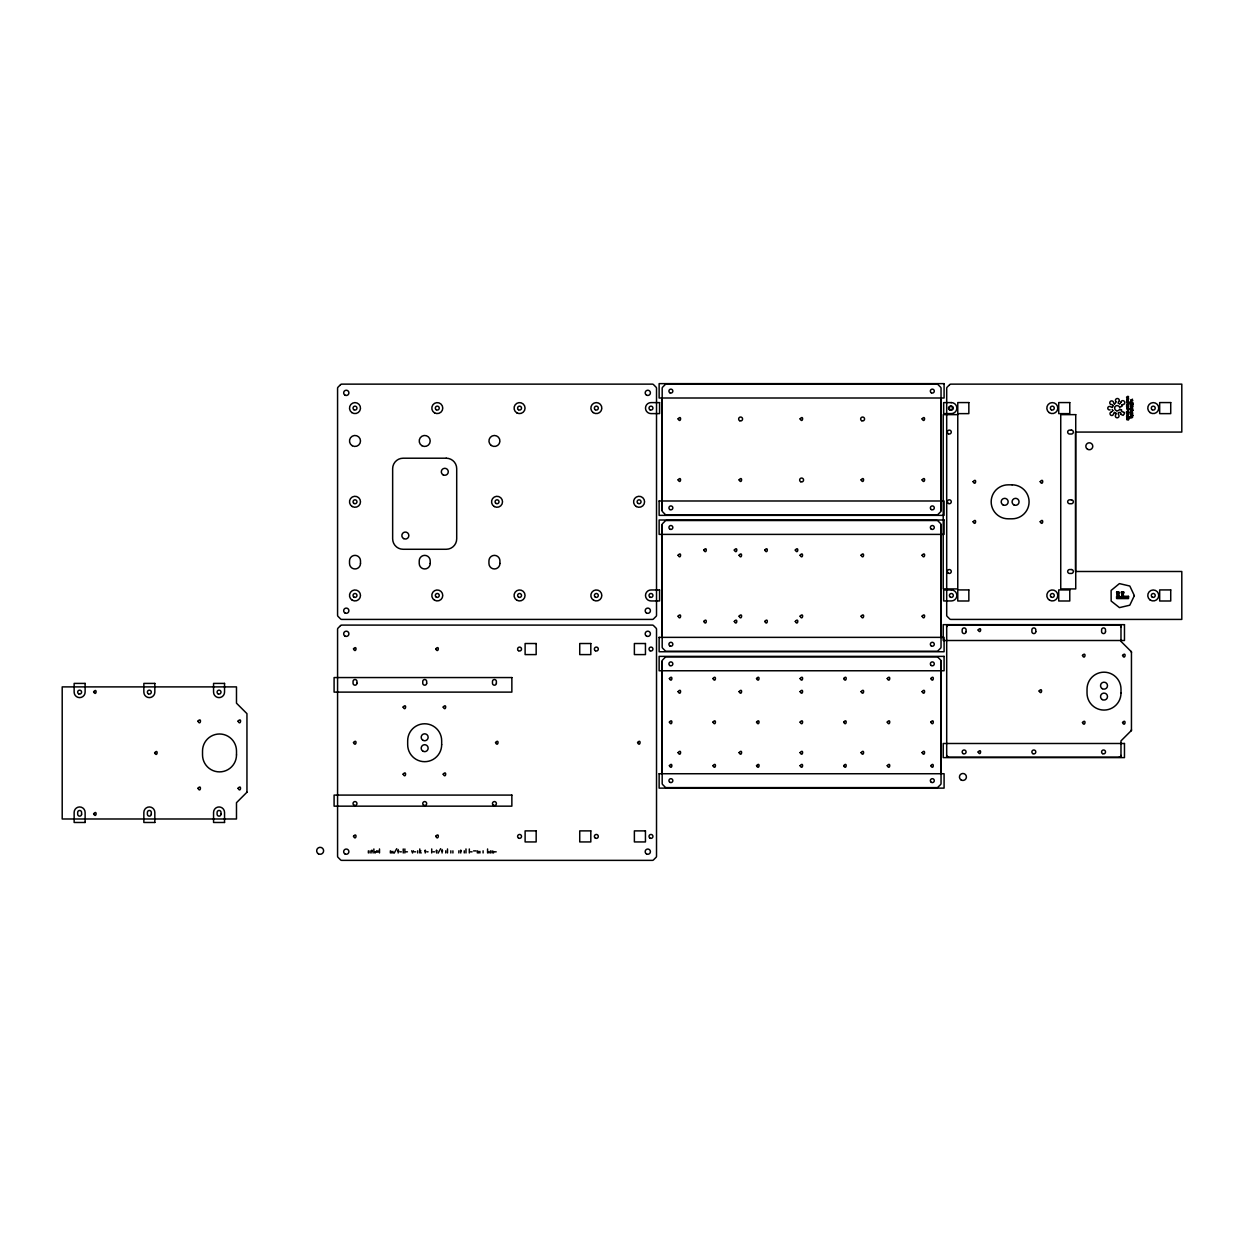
<?xml version="1.0" encoding="UTF-8"?>
<svg xmlns="http://www.w3.org/2000/svg" width="1244" height="1244" viewBox="0 0 1244 1244"><rect width="100%" height="100%" fill="white"/><g stroke="black" fill="none" stroke-linecap="round" stroke-linejoin="round"><path stroke-width="1.5" d="M368.38 852.98L368.38 850.803M377.974 852.28L377.974 850.787M662.181 773.737L662.181 661.108A1.742 1.742 0 0 1 662.694 659.864L665.151 657.407A1.742 1.742 0 0 1 666.38 656.894L936.825 656.894A1.742 1.742 0 0 1 938.054 657.407L940.526 659.864A1.742 1.742 0 0 1 941.039 661.108L941.039 773.737M662.181 637.363L662.181 524.719A1.742 1.742 0 0 1 662.694 523.491L665.151 521.034A1.742 1.742 0 0 1 666.38 520.521L936.825 520.521A1.742 1.742 0 0 1 938.054 521.034L940.526 523.491A1.742 1.742 0 0 1 941.039 524.719L941.039 637.363M662.181 510.646L662.181 388.346A1.742 1.742 0 0 1 662.694 387.117L665.151 384.645A1.742 1.742 0 0 1 666.38 384.132L936.825 384.132A1.742 1.742 0 0 1 938.054 384.645L940.526 387.117A1.742 1.742 0 0 1 941.039 388.346L941.039 510.646A1.742 1.742 0 0 1 940.526 511.875L938.054 514.347A1.742 1.742 0 0 1 936.825 514.845L666.38 514.845A1.742 1.742 0 0 1 665.151 514.347L662.694 511.875A1.742 1.742 0 0 1 662.181 510.646L662.181 398.002M941.039 510.646L941.039 398.002M1112.867 410.738L1111.483 411.888M1127.966 396.463L1127.966 397.629M1126.535 404.549L1127.499 404.16A14.912 14.912 0 0 0 1128.09 404.144C1127.095 402.558 1126.426 403.056 1128.821 401.641M1130.454 412.51C1129.707 409.556 1135.43 414.268 1130.454 412.588M1132.911 406.322L1131.542 406.959M1127.966 413.35L1127.966 414.579M1129.023 403.009L1128.728 404.471L1126.66 404.658M398.189 849.512L398.189 852.98M442.118 849.512L442.118 852.98M1131.449 414.268L1132.864 414.796M1131.465 403.927L1131.776 405.155L1132.88 404.798M1130.438 407.006L1132.133 407.83M1128.914 402.683L1127.142 402.683M1132.911 403.694L1132.942 404.642M1127.484 408.638L1127.08 407.628M1128.028 408.11L1128.339 409.074M1130.967 401.563L1132.74 402.247M1120.984 402.341L1119.787 403.802M1113.52 414.019L1113.535 413.957A2.239 2.239 0 0 1 1112.68 415.278A1.773 1.773 0 0 1 1110.192 414.407A1.773 1.773 0 0 1 1111.032 412.013M1121.699 405.295L1121.637 405.591A1.633 1.633 0 0 0 1121.761 406.306M1127.95 408.794L1126.815 409.183L1126.8 407.519M1127.095 400.879L1128.401 401.641M1127.577 407.877L1129.039 408.312A1.633 1.633 0 0 1 1128.961 408.934L1128.526 409.432M413.412 850.787L412.541 852.98L411.686 850.787M1130.532 401.206L1130.609 402.139M1132.833 400.49C1128.308 399.34 1132.755 400.801 1132.491 399.137M1127.204 398.951L1127.515 400.008M1115.821 414.843L1116.179 413.49M1130.594 409.727L1131.138 411.033A9.128 9.128 0 0 0 1132.133 411.033L1132.833 410.644M1118.729 401.454L1118.667 401.579A1.913 1.913 0 0 0 1118.278 403.414M1128.868 416.942L1128.324 415.636A4.105 4.105 0 0 0 1127.173 415.636C1123.69 419.368 1136.518 418.264 1131.387 416.118M394.161 853.151L396.727 848.672M438.09 853.151L440.671 848.672M1128.495 396.587L1128.028 398.375M1117.423 597.493L1116.568 596.498L1116.568 598.364L1118.854 596.063L1118.854 592.191L1117.858 597.058M1130.827 405.077L1130.578 404.953A1.586 1.586 0 0 1 1130.501 403.787L1132.817 403.289M1132.926 410.442C1134.233 407.939 1126.769 409.416 1130.672 409.587M1128.355 398.811L1127.779 400.039M420.892 850.787L419.772 851.782L421.187 852.949M1118.683 412.961L1118.76 412.899A1.602 1.602 0 0 1 1119.584 412.588M1130.501 406.866L1132.133 406.337M1127.468 418.513L1127.437 419.508A1.866 1.866 0 0 0 1128.215 419.492L1128.246 418.559M1128.215 397.862L1128.432 396.883M1128.152 406.586L1127.826 405.56L1127.375 406.57M1127.453 413.739L1127.484 414.765M1128.432 419.943C1130.874 418.062 1125.182 416.787 1127.002 419.897M1127.328 416.149L1127.313 417.02A1.679 1.679 0 0 0 1128.246 417.02L1128.246 416.149M1119.864 407.161L1121.715 406.399M1132.833 408.048L1130.547 408.778L1131.154 408.094M1123.021 404.471L1122.788 404.549A2.504 2.504 0 0 0 1121.653 405.124M1132.102 410.52L1132.118 409.618A1.835 1.835 0 0 0 1131.2 409.634L1131.247 410.52M1127.375 413.257L1127.048 415.123A1.897 1.897 0 0 0 1128.184 415.216L1128.697 413.335L1128.044 414.765M1131.371 399.542L1131.34 400.568M1114.811 403.802L1116.07 402.045M1127.499 396.867L1127.484 397.893M1127.888 396.37L1126.535 397.225L1127.67 398.391M1132.817 413.272L1130.501 413.77A1.726 1.726 0 0 0 1130.438 414.547L1130.703 415.076M1132.817 415.605L1131.791 415.605A25.549 25.549 0 0 0 1131.169 415.62L1130.703 417.082L1128.759 417.082M1130.578 402.745L1132.584 402.745M1128.93 412.324L1126.753 412.821M401.361 851.829L399.853 851.829M434.545 851.829L433.052 851.829M472.067 851.829L470.559 851.829M496.185 851.829L494.677 851.829M1131.822 416.102L1132.926 415.838M951.007 402.605L951.365 402.605A5.489 5.489 0 0 1 956.854 408.094A5.489 5.489 0 0 1 951.365 413.599L943.652 413.599L943.652 402.605L951.365 402.605M1127.764 402.139L1126.535 402.045L1126.94 400.661M1127.935 412.324L1127.484 411.344A13.14 13.14 0 0 1 1128.059 411.344C1130.485 410.489 1125.229 410.955 1126.551 412.775M1127.702 412.821L1129.023 412.433M1117.765 597.587L1127.359 597.587L1128.339 598.582L1116.77 598.582M371.583 850.912L372.36 850.912M397.893 850.912L398.764 850.912M424.904 850.912L425.697 850.912M436.209 850.912L437.002 850.912M441.822 850.912L442.708 850.912M460.404 850.912L461.197 850.912M473.529 850.896L475.986 850.896M406.119 851.829L407.426 851.829M414.314 851.829L415.62 851.829M426.785 851.829L428.076 851.829M1114.764 412.573L1116.117 413.319M1119.616 403.787L1118.838 403.522M1130.578 405.886L1131.962 406.259M1132.74 406.057L1130.454 405.482M1131.216 407.083L1132.398 407.441M1111.498 404.487L1111.778 404.564A1.602 1.602 0 0 1 1113.085 405.653M1121.715 410.007L1119.895 409.245M1112.183 409.354L1112.851 410.489M1128.65 398.562L1128.199 400.475A1.695 1.695 0 0 1 1127.095 400.397L1127.235 398.842M1121.171 414.501L1123.13 415.356L1124.467 413.63A1.773 1.773 0 0 0 1124.312 412.899M1115.884 401.672L1115.79 401.485A1.897 1.897 0 0 1 1117.19 398.5A1.897 1.897 0 0 1 1119.165 401.05M1121.077 414.299L1120.953 413.925A1.99 1.99 0 0 0 1119.895 412.262M493.541 851.347L493.541 852.98M479.951 851.378L479.951 852.98M478.629 851.378L478.629 852.98M392.98 851.378L392.98 852.98M391.673 851.378L391.673 852.98M376.605 852.28L376.605 850.787M488.97 851.627L488.97 852.98M375.268 851.627L375.268 852.98M941.039 524.719L941.039 647.02A1.742 1.742 0 0 1 940.526 648.248L938.054 650.721A1.742 1.742 0 0 1 936.825 651.234L666.38 651.234A1.742 1.742 0 0 1 665.151 650.721L662.694 648.248A1.742 1.742 0 0 1 662.181 647.02L662.181 524.719M941.039 661.108L941.039 783.409A1.742 1.742 0 0 1 940.526 784.637L938.054 787.094A1.742 1.742 0 0 1 936.825 787.607L666.38 787.607A1.742 1.742 0 0 1 665.151 787.094L662.694 784.637A1.742 1.742 0 0 1 662.181 783.409L662.181 661.108M492.157 850.803L492.157 852.98M490.509 850.834L490.509 852.98M487.57 848.968L487.57 852.98M483.092 850.787L483.092 852.949M477.338 850.803L477.338 852.98M469.315 848.968L469.315 852.98M465.987 848.952L465.987 852.949M464.245 850.787L464.245 852.949M460.747 850.087L460.747 852.98M458.865 850.787L458.865 852.949M452.909 850.834L452.909 852.98M450.826 850.803L450.826 852.98M447.498 848.952L447.498 852.949M445.756 850.787L445.756 852.949M436.551 850.087L436.551 852.98M431.715 848.952L431.715 852.949M425.246 850.087L425.246 852.98M419.772 848.952L419.772 852.949M417.689 850.803L417.689 852.98M404.875 848.968L404.875 852.98M403.227 848.968L403.227 852.98M390.383 850.803L390.383 852.98M379.498 848.952L379.498 852.949M373.869 848.968L373.869 852.98M371.909 850.087L371.909 852.98M370.121 850.834L370.121 852.98M1121.342 410.053A1.726 1.726 0 0 0 1122.772 411.919L1122.928 411.857A2.799 2.799 0 0 1 1124.467 412.759M1118.309 412.837A2.006 2.006 0 0 0 1118.651 414.734L1118.76 414.983A1.85 1.85 0 0 1 1117.407 417.782A1.85 1.85 0 0 1 1115.386 415.449M1113.691 413.708A1.664 1.664 0 0 1 1114.593 412.37M1110.099 409.851A1.757 1.757 0 0 1 1107.766 408.172A1.757 1.757 0 0 1 1110.114 406.524A3.794 3.794 0 0 1 1110.565 406.741L1110.736 406.835A1.679 1.679 0 0 0 1112.602 407.006M1112.851 405.902A1.617 1.617 0 0 1 1112.463 406.757M1110.985 404.549A1.897 1.897 0 0 1 1110.41 401.346A1.897 1.897 0 0 1 1113.504 402.341L1113.551 402.465A2.27 2.27 0 0 0 1114.468 404.051M1120.797 402.31A2.006 2.006 0 0 1 1122.881 400.63A2.006 2.006 0 0 1 1124.778 402.527A2.006 2.006 0 0 1 1123.099 404.611M1114.562 407.426A2.706 2.706 0 0 1 1119.553 407.083M1116.708 410.738A2.597 2.597 0 0 1 1114.717 407.877M1119.6 409.338A2.783 2.783 0 0 1 1116.863 410.831M1119.242 625.094A1.742 1.742 0 0 1 1120.984 626.836M1130.936 651.327A1.742 1.742 0 0 1 1131.449 652.556M1131.449 729.699A1.742 1.742 0 0 1 1130.936 730.928M1120.984 755.435A1.742 1.742 0 0 1 1119.242 757.176M948.441 757.176A1.742 1.742 0 0 1 946.7 755.435M946.7 626.836A1.742 1.742 0 0 1 948.441 625.094M659.133 773.737L659.133 788.121L944.087 788.121L944.087 773.737L659.133 773.737M659.133 637.363L659.133 651.747L944.087 651.747L944.087 637.363L659.133 637.363M659.133 500.99L659.133 515.358L944.087 515.358L944.087 500.99L659.133 500.99M1126.52 406.073C1129.956 409.416 1128.541 402.247 1126.52 405.979M93.611 691.804C96.363 697.246 97.436 686.968 93.611 691.804M93.611 813.809C96.286 819.236 97.545 808.989 93.611 813.809M154.614 752.807C157.304 758.249 158.579 747.955 154.614 752.807M197.951 721.209C200.486 726.62 202.072 716.591 197.967 721.069M197.951 788.307C200.704 793.75 201.792 783.487 197.951 788.307M238.039 721.209C240.543 726.605 242.222 716.606 238.055 721.069M238.039 788.307C240.792 793.75 241.896 783.487 238.039 788.307M353.483 648.917C356.002 654.297 357.634 644.33 353.498 648.777M353.483 742.59C356.002 747.986 357.634 738.019 353.498 742.45M353.483 836.279C356.017 841.659 357.588 831.723 353.498 836.139M403.103 707.09C405.731 712.532 407.13 702.238 403.103 707.09M403.103 774.188C405.871 779.615 406.928 769.383 403.103 774.188M435.773 648.917C438.277 654.328 439.956 644.283 435.789 648.777M435.773 836.279C438.246 841.69 440.018 831.63 435.789 836.139M443.191 707.09C445.912 712.532 447.078 702.238 443.191 707.09M443.191 774.188C445.912 779.599 447.094 769.414 443.191 774.188M495.532 742.59C498.067 748.002 499.606 737.972 495.547 742.45M637.566 742.59C640.131 748.017 641.609 737.956 637.581 742.45M678.089 418.855C680.779 424.313 682.039 414.003 678.089 418.855M678.089 479.857C680.81 485.284 681.93 475.084 678.089 479.857M669.381 678.54C672.071 683.982 673.299 673.735 669.381 678.54M669.381 722.111C672.087 727.553 673.299 717.306 669.381 722.111M678.089 555.228C680.795 560.655 681.992 550.454 678.089 555.228M669.381 765.682C672.149 771.14 673.191 760.846 669.381 765.682M678.089 616.231C680.623 621.627 682.194 611.644 678.104 616.091M678.089 691.617C680.795 697.075 682.007 686.766 678.089 691.617M678.089 752.62C680.779 758.062 682.039 747.768 678.089 752.62M703.777 550.05C706.421 555.493 707.805 545.23 703.777 550.05M703.777 621.425C706.499 626.852 707.696 616.635 703.777 621.425M712.952 678.54C715.72 683.967 716.762 673.75 712.952 678.54M712.952 722.111C715.72 727.538 716.762 717.322 712.952 722.111M712.952 765.682C715.673 771.109 716.855 760.893 712.952 765.682M734.287 550.05C736.914 555.493 738.33 545.245 734.287 550.05M739.091 479.857C741.797 485.3 743.01 475.037 739.091 479.857M734.287 621.425C736.977 626.867 738.221 616.604 734.287 621.425M739.091 555.228C741.844 560.671 742.901 550.423 739.091 555.228M739.091 616.231C741.642 621.627 743.181 611.644 739.107 616.091M739.091 691.617C741.751 697.044 743.072 686.812 739.091 691.617M739.091 752.62C741.766 758.062 743.057 747.784 739.091 752.62M756.523 678.54C759.244 683.967 760.411 673.75 756.523 678.54M756.523 722.111C759.229 727.553 760.457 717.306 756.523 722.111M764.78 550.05C767.47 555.493 768.761 545.245 764.78 550.05M756.523 765.682C759.182 771.124 760.566 760.877 756.523 765.682M764.78 621.425C767.424 626.883 768.823 616.573 764.78 621.425M800.094 418.855C802.784 424.282 804.075 414.034 800.094 418.855M795.289 550.05C798.026 555.477 799.161 545.245 795.289 550.05M795.289 621.425C797.979 626.883 799.239 616.573 795.289 621.425M800.094 555.228C802.878 560.686 803.826 550.392 800.094 555.228M800.094 616.231C802.535 621.642 804.324 611.644 800.11 616.091M800.094 678.54C802.784 683.982 804.075 673.719 800.094 678.54M800.094 691.617C802.769 697.044 804.044 686.812 800.094 691.617M800.094 722.111C802.784 727.553 804.044 717.306 800.094 722.111M800.094 752.62C802.784 758.047 804.044 747.799 800.094 752.62M800.094 765.682C802.769 771.124 804.044 760.877 800.094 765.682M843.665 678.54C846.324 683.998 847.693 673.704 843.665 678.54M843.665 722.111C846.34 727.553 847.63 717.29 843.665 722.111M843.665 765.682C846.324 771.124 847.646 760.877 843.665 765.682M861.081 479.857C863.787 485.3 864.984 475.037 861.081 479.857M861.081 555.228C863.803 560.686 864.953 550.392 861.081 555.228M861.081 616.231C863.569 621.658 865.295 611.597 861.112 616.091M861.081 691.617C863.756 697.044 865.124 686.797 861.081 691.617M861.081 752.62C863.803 758.047 865.031 747.815 861.081 752.62M887.236 678.54C889.926 683.998 891.186 673.688 887.236 678.54M887.236 722.111C889.926 727.569 891.17 717.259 887.236 722.111M887.236 765.682C889.926 771.14 891.155 760.83 887.236 765.682M922.084 418.855C924.852 424.282 925.909 414.065 922.084 418.855M922.084 479.857C924.727 485.316 926.142 475.021 922.084 479.857M922.084 555.228C924.727 560.686 926.127 550.408 922.084 555.228M922.084 616.231C924.619 621.642 926.22 611.613 922.115 616.091M922.084 691.617C924.805 697.044 926.002 686.812 922.084 691.617M922.084 752.62C924.852 758.047 925.909 747.815 922.084 752.62M930.807 678.54C933.513 683.982 934.742 673.735 930.807 678.54M930.807 722.111C933.513 727.553 934.726 717.306 930.807 722.111M930.807 765.682C933.591 771.124 934.586 760.861 930.807 765.682M973.103 481.646C975.762 487.088 977.131 476.81 973.103 481.646M973.103 521.734C975.762 527.161 977.084 516.929 973.103 521.734M978.111 629.993C980.77 635.42 982.154 625.172 978.111 629.993M978.111 751.998C980.816 757.425 981.982 747.178 978.111 751.998M1040.202 481.646C1042.892 487.104 1044.167 476.794 1040.202 481.646M1040.202 521.734C1042.876 527.176 1044.167 516.898 1040.202 521.734M1039.113 690.995C1041.881 696.422 1042.938 686.206 1039.113 690.995M1082.451 655.479C1084.97 660.875 1086.65 650.892 1082.467 655.339M1082.451 722.577C1084.97 727.989 1086.634 717.959 1082.467 722.437M1122.539 655.479C1125.011 660.875 1126.769 650.876 1122.554 655.339M1122.539 722.577C1125.105 728.004 1126.582 717.943 1122.554 722.437M1134.357 595.627L1129.801 605.206L1119.476 607.616L1111.156 601.039L1111.11 590.449L1119.413 583.607L1129.816 586.033L1134.357 595.627M340.545 384.645L338.088 387.117A1.742 1.742 0 0 0 337.575 388.346L337.575 615.22A1.742 1.742 0 0 0 338.088 616.449L340.545 618.906A1.742 1.742 0 0 0 341.773 619.419L652.307 619.419A1.742 1.742 0 0 0 653.535 618.906L656.008 616.449A1.742 1.742 0 0 0 656.521 615.22L656.521 388.346A1.742 1.742 0 0 0 656.008 387.117L653.535 384.645A1.742 1.742 0 0 0 652.307 384.132L341.773 384.132A1.742 1.742 0 0 0 340.545 384.645M340.545 625.592L338.088 628.064A1.742 1.742 0 0 0 337.575 629.293L337.575 856.167A1.742 1.742 0 0 0 338.088 857.396L340.545 859.868A1.742 1.742 0 0 0 341.773 860.366L652.307 860.366A1.742 1.742 0 0 0 653.535 859.868L656.008 857.396A1.742 1.742 0 0 0 656.521 856.167L656.521 629.293A1.742 1.742 0 0 0 656.008 628.064L653.535 625.592A1.742 1.742 0 0 0 652.307 625.094L341.773 625.094A1.742 1.742 0 0 0 340.545 625.592M246.95 792.226L236.484 802.691L236.484 818.987L62.2 818.987L62.2 686.89L236.484 686.89L236.484 703.187L246.95 713.652L246.95 792.226M949.67 384.645L947.213 387.117A1.742 1.742 0 0 0 946.7 388.346L946.7 615.22A1.742 1.742 0 0 0 947.213 616.449L949.67 618.906A1.742 1.742 0 0 0 950.914 619.419L1181.8 619.419L1181.8 571.494L1075.485 571.494L1075.485 432.072L1181.8 432.072L1181.8 384.132L950.914 384.132A1.742 1.742 0 0 0 949.67 384.645M1118.636 591.973L1117.703 592.89L1116.785 591.973L1118.636 591.973M1119.071 596.296L1118.076 597.275L1122.166 597.275L1119.071 596.296M1123.472 591.973L1122.539 592.89L1121.606 591.973L1123.472 591.973M1123.69 592.191L1122.694 597.073L1123.69 592.191M1123.907 596.296L1122.912 597.275L1127.359 597.275L1128.339 596.296L1123.907 596.296M1128.557 596.498L1127.639 597.431L1128.557 598.364L1128.557 596.498M1131.449 730.415L1120.984 740.88L1120.984 757.176L946.7 757.176L946.7 625.094L1120.984 625.094L1120.984 641.391L1131.449 651.84L1131.449 730.415M944.087 383.634L659.133 383.634L659.133 398.002L944.087 398.002L944.087 383.634M968.843 402.574L957.771 402.574L957.771 413.63L968.843 413.63L968.843 402.574M1069.778 402.574L1058.722 402.574L1058.722 413.63L1069.778 413.63L1069.778 402.574M1170.728 402.574L1159.672 402.574L1159.672 413.63L1170.728 413.63L1170.728 402.574M659.569 402.605L650.985 402.605A5.489 5.489 0 0 0 645.496 408.094A5.489 5.489 0 0 0 650.985 413.599L659.569 413.599L659.569 402.605M957.771 414.641L943.216 414.641L943.216 588.925L957.771 588.925L957.771 414.641M1075.733 414.641L1060.743 414.641L1060.743 588.925L1075.733 588.925L1075.733 414.641M1071.379 430.097L1069.638 430.097A1.959 1.959 0 0 0 1067.679 432.072A1.959 1.959 0 0 0 1069.638 434.032L1071.379 434.032A1.959 1.959 0 0 0 1073.339 432.072A1.959 1.959 0 0 0 1071.379 430.097M446.238 458.212L403.103 458.212A10.45 10.45 0 0 0 392.653 468.661L392.653 538.823A10.45 10.45 0 0 0 403.103 549.273L446.238 549.273A10.45 10.45 0 0 0 456.703 538.823L456.703 468.661A10.45 10.45 0 0 0 446.238 458.212M1012.087 484.833L1008.169 484.833A16.996 16.996 0 0 0 991.173 501.83A16.996 16.996 0 0 0 1008.169 518.81L1012.087 518.81A16.996 16.996 0 0 0 1029.083 501.83A16.996 16.996 0 0 0 1012.087 484.833M1071.379 499.824L1069.638 499.824A1.959 1.959 0 0 0 1067.679 501.783A1.959 1.959 0 0 0 1069.638 503.742L1071.379 503.742A1.959 1.959 0 0 0 1073.339 501.783A1.959 1.959 0 0 0 1071.379 499.824M944.087 520.008L659.133 520.008L659.133 534.391L944.087 534.391L944.087 520.008M1071.379 569.534L1069.638 569.534A1.959 1.959 0 0 0 1067.679 571.494A1.959 1.959 0 0 0 1069.638 573.453L1071.379 573.453A1.959 1.959 0 0 0 1073.339 571.494A1.959 1.959 0 0 0 1071.379 569.534M968.843 589.92L957.771 589.92L957.771 600.992L968.843 600.992L968.843 589.92M1069.778 589.92L1058.722 589.92L1058.722 600.992L1069.778 600.992L1069.778 589.92M1170.728 589.92L1159.672 589.92L1159.672 600.992L1170.728 600.992L1170.728 589.92M659.569 589.967L650.985 589.967A5.489 5.489 0 0 0 645.496 595.456A5.489 5.489 0 0 0 650.985 600.945L659.569 600.945L659.569 589.967M951.365 589.967L943.652 589.967L943.652 600.945L951.365 600.945A5.489 5.489 0 0 0 956.854 595.456A5.489 5.489 0 0 0 951.365 589.967M1124.467 624.659L943.216 624.659L943.216 640.504L1124.467 640.504L1124.467 624.659M536.164 643.521L525.108 643.521L525.108 654.593L536.164 654.593L536.164 643.521M590.807 643.521L579.735 643.521L579.735 654.593L590.807 654.593L590.807 643.521M645.449 643.521L634.378 643.521L634.378 654.593L645.449 654.593L645.449 643.521M944.087 656.381L659.133 656.381L659.133 670.765L944.087 670.765L944.087 656.381M511.859 677.56L334.092 677.56L334.092 692.115L511.859 692.115L511.859 677.56M85.121 683.407L74.142 683.407L74.142 692.13A5.489 5.489 0 0 0 79.632 697.62A5.489 5.489 0 0 0 85.121 692.13L85.121 683.407M154.831 683.407L143.853 683.407L143.853 692.13A5.489 5.489 0 0 0 149.342 697.62A5.489 5.489 0 0 0 154.831 692.13L154.831 683.407M224.542 683.407L213.564 683.407L213.564 692.13A5.489 5.489 0 0 0 219.053 697.62A5.489 5.489 0 0 0 224.542 692.13L224.542 683.407M1124.467 743.492L943.216 743.492L943.216 757.612L1124.467 757.612L1124.467 743.492M511.859 795.087L334.092 795.087L334.092 806.159L511.859 806.159L511.859 795.087M85.121 822.471L74.142 822.471L74.142 812.441A5.489 5.489 0 0 1 79.632 806.952A5.489 5.489 0 0 1 85.121 812.441L85.121 822.471M154.831 822.471L143.853 822.471L143.853 812.441A5.489 5.489 0 0 1 149.342 806.952A5.489 5.489 0 0 1 154.831 812.441L154.831 822.471M224.542 822.471L213.564 822.471L213.564 812.441A5.489 5.489 0 0 1 219.053 806.952A5.489 5.489 0 0 1 224.542 812.441L224.542 822.471M536.164 830.883L525.108 830.883L525.108 841.939L536.164 841.939L536.164 830.883M590.807 830.883L579.735 830.883L579.735 841.939L590.807 841.939L590.807 830.883M645.449 830.883L634.378 830.883L634.378 841.939L645.449 841.939L645.449 830.883M1122.383 597.058L1121.388 592.191L1122.383 597.058M1117.547 593.17L1116.568 592.175L1117.547 597.058L1117.547 593.17M1120.999 693.095L1120.999 689.176A16.996 16.996 0 0 0 1104.019 672.18A16.996 16.996 0 0 0 1087.023 689.176L1087.023 693.095A16.996 16.996 0 0 0 1104.019 710.075A16.996 16.996 0 0 0 1120.999 693.095M1105.512 631.625L1105.512 629.884A1.959 1.959 0 0 0 1103.552 627.925A1.959 1.959 0 0 0 1101.593 629.884L1101.593 631.625A1.959 1.959 0 0 0 1103.552 633.585A1.959 1.959 0 0 0 1105.512 631.625M1035.801 631.625L1035.801 629.884A1.959 1.959 0 0 0 1033.842 627.925A1.959 1.959 0 0 0 1031.882 629.884L1031.882 631.625A1.959 1.959 0 0 0 1033.842 633.585A1.959 1.959 0 0 0 1035.801 631.625M966.09 631.625L966.09 629.884A1.959 1.959 0 0 0 964.131 627.925A1.959 1.959 0 0 0 962.172 629.884L962.172 631.625A1.959 1.959 0 0 0 964.131 633.585A1.959 1.959 0 0 0 966.09 631.625M499.917 563.47L499.917 560.857A5.489 5.489 0 0 0 494.428 555.368A5.489 5.489 0 0 0 488.939 560.857L488.939 563.47A5.489 5.489 0 0 0 494.428 568.959A5.489 5.489 0 0 0 499.917 563.47M496.387 683.22L496.387 681.479A1.959 1.959 0 0 0 494.428 679.519A1.959 1.959 0 0 0 492.468 681.479L492.468 683.22A1.959 1.959 0 0 0 494.428 685.18A1.959 1.959 0 0 0 496.387 683.22M441.667 744.689L441.667 740.771A16.996 16.996 0 0 0 424.671 723.775A16.996 16.996 0 0 0 407.674 740.771L407.674 744.689A16.996 16.996 0 0 0 424.671 761.686A16.996 16.996 0 0 0 441.667 744.689M430.206 563.47L430.206 560.857A5.489 5.489 0 0 0 424.717 555.368A5.489 5.489 0 0 0 419.228 560.857L419.228 563.47A5.489 5.489 0 0 0 424.717 568.959A5.489 5.489 0 0 0 430.206 563.47M426.676 683.22L426.676 681.479A1.959 1.959 0 0 0 424.717 679.519A1.959 1.959 0 0 0 422.758 681.479L422.758 683.22A1.959 1.959 0 0 0 424.717 685.18A1.959 1.959 0 0 0 426.676 683.22M360.496 563.47L360.496 560.857A5.489 5.489 0 0 0 355.007 555.368A5.489 5.489 0 0 0 349.517 560.857L349.517 563.47A5.489 5.489 0 0 0 355.007 568.959A5.489 5.489 0 0 0 360.496 563.47M356.966 683.22L356.966 681.479A1.959 1.959 0 0 0 355.007 679.519A1.959 1.959 0 0 0 353.047 681.479L353.047 683.22A1.959 1.959 0 0 0 355.007 685.18A1.959 1.959 0 0 0 356.966 683.22M236.5 754.906L236.5 750.972A16.996 16.996 0 0 0 219.519 733.991A16.996 16.996 0 0 0 202.523 750.972L202.523 754.906A16.996 16.996 0 0 0 219.519 771.886A16.996 16.996 0 0 0 236.5 754.906M221.012 814.182L221.012 812.441A1.959 1.959 0 0 0 219.053 810.482A1.959 1.959 0 0 0 217.094 812.441L217.094 814.182A1.959 1.959 0 0 0 219.053 816.142A1.959 1.959 0 0 0 221.012 814.182M151.301 814.182L151.301 812.441A1.959 1.959 0 0 0 149.342 810.482A1.959 1.959 0 0 0 147.383 812.441L147.383 814.182A1.959 1.959 0 0 0 149.342 816.142A1.959 1.959 0 0 0 151.301 814.182M81.591 814.182L81.591 812.441A1.959 1.959 0 0 0 79.632 810.482A1.959 1.959 0 0 0 77.672 812.441L77.672 814.182A1.959 1.959 0 0 0 79.632 816.142A1.959 1.959 0 0 0 81.591 814.182M1152.286 597.151A1.959 1.959 0 0 0 1155.225 595.456A1.959 1.959 0 0 0 1152.286 593.761A1.959 1.959 0 0 0 1152.286 597.151M1150.094 599.95A5.489 5.489 0 0 0 1158.724 595.954A5.489 5.489 0 0 0 1150.949 590.48A5.489 5.489 0 0 0 1150.094 599.95M1051.335 597.151A1.959 1.959 0 0 0 1054.274 595.456A1.959 1.959 0 0 0 1051.335 593.761A1.959 1.959 0 0 0 1051.335 597.151M1049.563 600.214A5.489 5.489 0 0 0 1057.804 595.456A5.489 5.489 0 0 0 1049.563 590.698A5.489 5.489 0 0 0 1049.563 600.214M950.385 597.151A1.959 1.959 0 0 0 953.324 595.456A1.959 1.959 0 0 0 950.385 593.761A1.959 1.959 0 0 0 950.385 597.151M950.385 409.805A1.959 1.959 0 0 0 953.324 408.094A1.959 1.959 0 0 0 950.385 406.399A1.959 1.959 0 0 0 950.385 409.805M1051.335 409.805A1.959 1.959 0 0 0 1054.274 408.094A1.959 1.959 0 0 0 1051.335 406.399A1.959 1.959 0 0 0 1051.335 409.805M1049.143 412.588A5.489 5.489 0 0 0 1057.773 408.592A5.489 5.489 0 0 0 1049.998 403.118A5.489 5.489 0 0 0 1049.143 412.588M1152.131 409.711A1.959 1.959 0 0 0 1155.209 408.281A1.959 1.959 0 0 0 1152.442 406.322A1.959 1.959 0 0 0 1152.131 409.711M1150.094 412.588A5.489 5.489 0 0 0 1158.724 408.592A5.489 5.489 0 0 0 1150.949 403.118A5.489 5.489 0 0 0 1150.094 412.588M948.332 573.189A1.959 1.959 0 0 0 951.271 571.494A1.959 1.959 0 0 0 948.332 569.799A1.959 1.959 0 0 0 948.332 573.189M948.192 503.385A1.959 1.959 0 0 0 951.271 501.954A1.959 1.959 0 0 0 948.488 499.995A1.959 1.959 0 0 0 948.192 503.385M948.332 433.767A1.959 1.959 0 0 0 951.271 432.072A1.959 1.959 0 0 0 948.332 430.362A1.959 1.959 0 0 0 948.332 433.767M861.625 420.69A1.959 1.959 0 0 0 864.564 418.995A1.959 1.959 0 0 0 861.625 417.3A1.959 1.959 0 0 0 861.625 420.69M739.62 420.69A1.959 1.959 0 0 0 742.575 418.995A1.959 1.959 0 0 0 739.62 417.3A1.959 1.959 0 0 0 739.62 420.69M800.623 481.692A1.959 1.959 0 0 0 803.562 479.997A1.959 1.959 0 0 0 800.623 478.302A1.959 1.959 0 0 0 800.623 481.692M353.871 805.148A1.959 1.959 0 0 0 356.95 803.717A1.959 1.959 0 0 0 354.182 801.758A1.959 1.959 0 0 0 353.871 805.148M423.582 805.148A1.959 1.959 0 0 0 426.661 803.717A1.959 1.959 0 0 0 423.893 801.758A1.959 1.959 0 0 0 423.582 805.148M493.293 805.148A1.959 1.959 0 0 0 496.387 803.717A1.959 1.959 0 0 0 493.604 801.758A1.959 1.959 0 0 0 493.293 805.148M518.592 838.114A1.959 1.959 0 0 0 521.531 836.403A1.959 1.959 0 0 0 518.592 834.708A1.959 1.959 0 0 0 518.592 838.114M650.006 838.114A1.959 1.959 0 0 0 652.944 836.403A1.959 1.959 0 0 0 650.006 834.708A1.959 1.959 0 0 0 650.006 838.114M595.363 838.114A1.959 1.959 0 0 0 598.302 836.403A1.959 1.959 0 0 0 595.363 834.708A1.959 1.959 0 0 0 595.363 838.114M595.363 650.752A1.959 1.959 0 0 0 598.302 649.057A1.959 1.959 0 0 0 595.363 647.346A1.959 1.959 0 0 0 595.363 650.752M650.006 650.752A1.959 1.959 0 0 0 652.944 649.057A1.959 1.959 0 0 0 650.006 647.346A1.959 1.959 0 0 0 650.006 650.752M518.437 650.659A1.959 1.959 0 0 0 521.516 649.228A1.959 1.959 0 0 0 518.748 647.269A1.959 1.959 0 0 0 518.437 650.659M344.977 853.928A2.612 2.612 0 0 0 348.895 851.658A2.612 2.612 0 0 0 344.977 849.388A2.612 2.612 0 0 0 344.977 853.928M344.775 635.933A2.612 2.612 0 0 0 348.895 634.036A2.612 2.612 0 0 0 345.194 631.423A2.612 2.612 0 0 0 344.775 635.933M646.491 636.073A2.612 2.612 0 0 0 650.41 633.802A2.612 2.612 0 0 0 646.491 631.532A2.612 2.612 0 0 0 646.491 636.073M646.491 853.928A2.612 2.612 0 0 0 650.41 851.658A2.612 2.612 0 0 0 646.491 849.388A2.612 2.612 0 0 0 646.491 853.928M495.921 503.385A1.959 1.959 0 0 0 498.999 501.954A1.959 1.959 0 0 0 496.216 499.995A1.959 1.959 0 0 0 495.921 503.385M354.027 503.478A1.959 1.959 0 0 0 356.966 501.783A1.959 1.959 0 0 0 354.027 500.088A1.959 1.959 0 0 0 354.027 503.478M637.954 503.385A1.959 1.959 0 0 0 641.033 501.954A1.959 1.959 0 0 0 638.265 499.995A1.959 1.959 0 0 0 637.954 503.385M518.592 597.151A1.959 1.959 0 0 0 521.531 595.456A1.959 1.959 0 0 0 518.592 593.761A1.959 1.959 0 0 0 518.592 597.151M650.006 597.151A1.959 1.959 0 0 0 652.944 595.456A1.959 1.959 0 0 0 650.006 593.761A1.959 1.959 0 0 0 650.006 597.151M595.363 597.151A1.959 1.959 0 0 0 598.302 595.456A1.959 1.959 0 0 0 595.363 593.761A1.959 1.959 0 0 0 595.363 597.151M354.027 597.151A1.959 1.959 0 0 0 356.966 595.456A1.959 1.959 0 0 0 354.027 593.761A1.959 1.959 0 0 0 354.027 597.151M436.302 597.151A1.959 1.959 0 0 0 439.241 595.456A1.959 1.959 0 0 0 436.302 593.761A1.959 1.959 0 0 0 436.302 597.151M436.162 409.711A1.959 1.959 0 0 0 439.241 408.281A1.959 1.959 0 0 0 436.457 406.322A1.959 1.959 0 0 0 436.162 409.711M353.871 409.711A1.959 1.959 0 0 0 356.95 408.281A1.959 1.959 0 0 0 354.182 406.322A1.959 1.959 0 0 0 353.871 409.711M595.207 409.711A1.959 1.959 0 0 0 598.302 408.281A1.959 1.959 0 0 0 595.518 406.322A1.959 1.959 0 0 0 595.207 409.711M650.006 409.805A1.959 1.959 0 0 0 652.944 408.094A1.959 1.959 0 0 0 650.006 406.399A1.959 1.959 0 0 0 650.006 409.805M518.437 409.711A1.959 1.959 0 0 0 521.516 408.281A1.959 1.959 0 0 0 518.748 406.322A1.959 1.959 0 0 0 518.437 409.711M491.271 445.461A5.489 5.489 0 0 0 499.901 441.464A5.489 5.489 0 0 0 492.126 435.991A5.489 5.489 0 0 0 491.271 445.461M421.965 445.725A5.489 5.489 0 0 0 430.206 440.967A5.489 5.489 0 0 0 421.965 436.209A5.489 5.489 0 0 0 421.965 445.725M352.254 445.725A5.489 5.489 0 0 0 360.496 440.967A5.489 5.489 0 0 0 352.254 436.209A5.489 5.489 0 0 0 352.254 445.725M494.303 506.541A5.489 5.489 0 0 0 502.529 501.783A5.489 5.489 0 0 0 494.303 497.025A5.489 5.489 0 0 0 494.303 506.541M352.254 506.541A5.489 5.489 0 0 0 360.496 501.783A5.489 5.489 0 0 0 352.254 497.025A5.489 5.489 0 0 0 352.254 506.541M636.337 506.541A5.489 5.489 0 0 0 644.579 501.783A5.489 5.489 0 0 0 636.337 497.025A5.489 5.489 0 0 0 636.337 506.541M516.82 600.214A5.489 5.489 0 0 0 525.061 595.456A5.489 5.489 0 0 0 516.82 590.698A5.489 5.489 0 0 0 516.82 600.214M593.59 600.214A5.489 5.489 0 0 0 601.832 595.456A5.489 5.489 0 0 0 593.59 590.698A5.489 5.489 0 0 0 593.59 600.214M352.254 600.214A5.489 5.489 0 0 0 360.496 595.456A5.489 5.489 0 0 0 352.254 590.698A5.489 5.489 0 0 0 352.254 600.214M434.545 600.214A5.489 5.489 0 0 0 442.771 595.456A5.489 5.489 0 0 0 434.545 590.698A5.489 5.489 0 0 0 434.545 600.214M434.545 412.852A5.489 5.489 0 0 0 442.771 408.094A5.489 5.489 0 0 0 434.545 403.351A5.489 5.489 0 0 0 434.545 412.852M351.834 412.588A5.489 5.489 0 0 0 360.465 408.592A5.489 5.489 0 0 0 352.69 403.118A5.489 5.489 0 0 0 351.834 412.588M593.186 412.588A5.489 5.489 0 0 0 601.816 408.592A5.489 5.489 0 0 0 594.041 403.118A5.489 5.489 0 0 0 593.186 412.588M516.82 412.852A5.489 5.489 0 0 0 525.061 408.094A5.489 5.489 0 0 0 516.82 403.351A5.489 5.489 0 0 0 516.82 412.852M344.775 394.986A2.612 2.612 0 0 0 348.895 393.088A2.612 2.612 0 0 0 345.194 390.476A2.612 2.612 0 0 0 344.775 394.986M344.977 612.965A2.612 2.612 0 0 0 348.895 610.711A2.612 2.612 0 0 0 344.977 608.44A2.612 2.612 0 0 0 344.977 612.965M646.289 612.841A2.612 2.612 0 0 0 650.41 610.944A2.612 2.612 0 0 0 646.709 608.332A2.612 2.612 0 0 0 646.289 612.841M646.491 395.11A2.612 2.612 0 0 0 650.41 392.855A2.612 2.612 0 0 0 646.491 390.585A2.612 2.612 0 0 0 646.491 395.11M422.929 751.189A3.483 3.483 0 0 0 428.154 748.173A3.483 3.483 0 0 0 422.929 745.156A3.483 3.483 0 0 0 422.929 751.189M422.929 740.304A3.483 3.483 0 0 0 428.154 737.288A3.483 3.483 0 0 0 422.929 734.271A3.483 3.483 0 0 0 422.929 740.304M1002.944 504.846A3.483 3.483 0 0 0 1008.169 501.83A3.483 3.483 0 0 0 1002.944 498.797A3.483 3.483 0 0 0 1002.944 504.846M1013.829 504.846A3.483 3.483 0 0 0 1019.054 501.83A3.483 3.483 0 0 0 1013.829 498.797A3.483 3.483 0 0 0 1013.829 504.846M1102.277 688.694A3.483 3.483 0 0 0 1107.502 685.677A3.483 3.483 0 0 0 1102.277 682.661A3.483 3.483 0 0 0 1102.277 688.694M1102.277 699.594A3.483 3.483 0 0 0 1107.502 696.578A3.483 3.483 0 0 0 1102.277 693.561A3.483 3.483 0 0 0 1102.277 699.594M1087.567 449.286A3.483 3.483 0 0 0 1092.792 446.269A3.483 3.483 0 0 0 1087.567 443.253A3.483 3.483 0 0 0 1087.567 449.286M960.974 779.848A3.483 3.483 0 0 0 966.401 777.22A3.483 3.483 0 0 0 961.394 773.83A3.483 3.483 0 0 0 960.974 779.848M318.402 853.819A3.483 3.483 0 0 0 323.627 850.803A3.483 3.483 0 0 0 318.402 847.786A3.483 3.483 0 0 0 318.402 853.819M403.6 538.574A3.483 3.483 0 0 0 408.841 535.542A3.483 3.483 0 0 0 403.6 532.525A3.483 3.483 0 0 0 403.6 538.574M443.051 474.804A3.483 3.483 0 0 0 448.291 471.787A3.483 3.483 0 0 0 443.051 468.77A3.483 3.483 0 0 0 443.051 474.804M949.359 409.711A1.959 1.959 0 0 0 952.438 408.281A1.959 1.959 0 0 0 949.67 406.322A1.959 1.959 0 0 0 949.359 409.711M962.996 753.553A1.959 1.959 0 0 0 966.075 752.122A1.959 1.959 0 0 0 963.307 750.163A1.959 1.959 0 0 0 962.996 753.553M1102.573 753.646A1.959 1.959 0 0 0 1105.512 751.936A1.959 1.959 0 0 0 1102.573 750.241A1.959 1.959 0 0 0 1102.573 753.646M1032.862 753.646A1.959 1.959 0 0 0 1035.801 751.936A1.959 1.959 0 0 0 1032.862 750.241A1.959 1.959 0 0 0 1032.862 753.646M669.91 782.336A1.959 1.959 0 0 0 672.848 780.641A1.959 1.959 0 0 0 669.91 778.946A1.959 1.959 0 0 0 669.91 782.336M931.336 782.336A1.959 1.959 0 0 0 934.291 780.641A1.959 1.959 0 0 0 931.336 778.946A1.959 1.959 0 0 0 931.336 782.336M931.196 665.462A1.959 1.959 0 0 0 934.275 664.047A1.959 1.959 0 0 0 931.492 662.088A1.959 1.959 0 0 0 931.196 665.462M669.91 665.571A1.959 1.959 0 0 0 672.848 663.861A1.959 1.959 0 0 0 669.91 662.166A1.959 1.959 0 0 0 669.91 665.571M669.91 529.182A1.959 1.959 0 0 0 672.848 527.487A1.959 1.959 0 0 0 669.91 525.792A1.959 1.959 0 0 0 669.91 529.182M931.196 529.089A1.959 1.959 0 0 0 934.275 527.658A1.959 1.959 0 0 0 931.492 525.714A1.959 1.959 0 0 0 931.196 529.089M931.196 645.869A1.959 1.959 0 0 0 934.275 644.439A1.959 1.959 0 0 0 931.492 642.479A1.959 1.959 0 0 0 931.196 645.869M669.91 645.963A1.959 1.959 0 0 0 672.848 644.252A1.959 1.959 0 0 0 669.91 642.557A1.959 1.959 0 0 0 669.91 645.963M669.91 392.809A1.959 1.959 0 0 0 672.848 391.114A1.959 1.959 0 0 0 669.91 389.403A1.959 1.959 0 0 0 669.91 392.809M931.336 392.809A1.959 1.959 0 0 0 934.291 391.114A1.959 1.959 0 0 0 931.336 389.403A1.959 1.959 0 0 0 931.336 392.809M931.336 509.573A1.959 1.959 0 0 0 934.291 507.879A1.959 1.959 0 0 0 931.336 506.184A1.959 1.959 0 0 0 931.336 509.573M669.91 509.573A1.959 1.959 0 0 0 672.848 507.879A1.959 1.959 0 0 0 669.91 506.184A1.959 1.959 0 0 0 669.91 509.573M78.652 693.825A1.959 1.959 0 0 0 81.591 692.13A1.959 1.959 0 0 0 78.652 690.42A1.959 1.959 0 0 0 78.652 693.825M218.073 693.825A1.959 1.959 0 0 0 221.012 692.13A1.959 1.959 0 0 0 218.073 690.42A1.959 1.959 0 0 0 218.073 693.825M148.363 693.825A1.959 1.959 0 0 0 151.301 692.13A1.959 1.959 0 0 0 148.363 690.42A1.959 1.959 0 0 0 148.363 693.825"/></g></svg>
